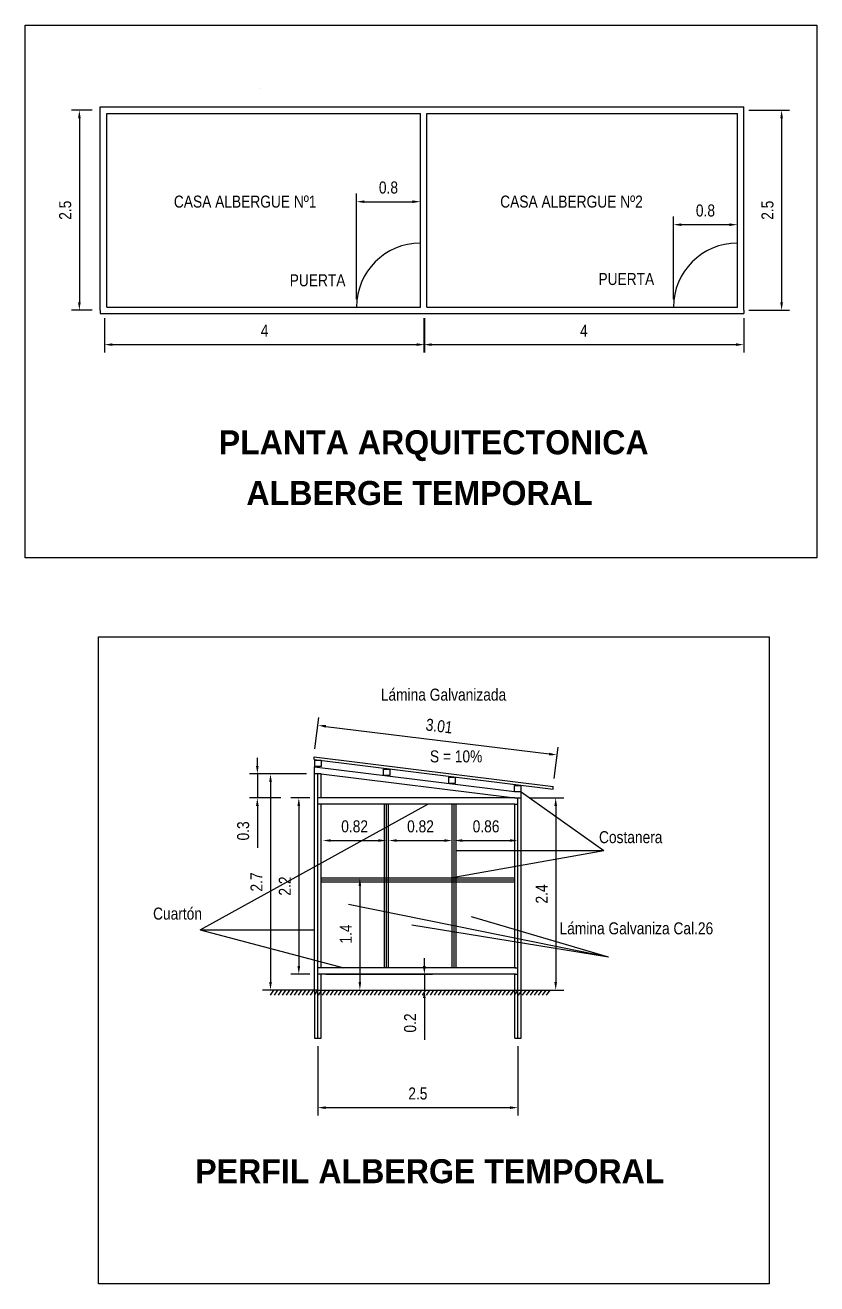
# Model space of a CAD drawing. Extents: x 104.2 to 136.4, y 194.3 to 210.3.
# Drawn here: x 115.21 to 125.1, y 194.61 to 210.33 of the extents above; entities that cross this region are included whole.
import ezdxf

# ---------------------------------------------------------------- set-up
doc = ezdxf.new("R2010")
doc.units = 0
doc.layers.get('0').update_dxf_attribs({"linetype": 'CONTINUOUS'})
doc.layers.get('DEFPOINTS').update_dxf_attribs({"linetype": 'CONTINUOUS'})
for name, color, linetype in [('COTAS', 2, 'CONTINUOUS'), ('ESTRUCTURA', 8, 'CONTINUOUS'), ('LAYER1', 9, 'CONTINUOUS'), ('MADERA', 7, 'CONTINUOUS'), ('MARCO', 1, 'CONTINUOUS'), ('PUERTAS', 3, 'CONTINUOUS'), ('TECHO', 6, 'CONTINUOUS'), ('TEXTO', 2, 'CONTINUOUS')]:
    doc.layers.add(name, color=color, linetype=linetype)
doc.styles.get("Standard").update_dxf_attribs({"font": 'ARIALN.TTF', "height": 0.15})
doc.styles.add('STYLE1', font='', dxfattribs={"height": 0.3})
doc.styles.get('STYLE1').set_extended_font_data('Britannic Bold', bold=True)
doc.dimstyles.get("Standard").update_dxf_attribs({"dimtxt": 0.18, "dimasz": 0.18, "dimexe": 0.18, "dimexo": 0.0625, "dimgap": 0.09, "dimtad": 0, "dimtih": 1, "dimtoh": 1, "dimdec": 4, "dimzin": 0, "dimtxsty": 'STANDARD', "dimcen": 0.09, "dimazin": 3, "dimtfac": 1, "dimtdec": 4, "dimtofl": 0, "dimtmove": 0, "dimatfit": 3, "dimtolj": 1, "dimtzin": 0})

# ---------------------------------------------------------------- blocks, each defined once
blk = doc.blocks.new('*D11')
at = {"color": 0, "linetype": 'BYBLOCK'}
for p, q in [((105.796, 206.667), (105.796, 206.238)), ((109.796, 206.667), (109.796, 206.238)), ((105.896, 206.338), (109.696, 206.338))]:
    blk.add_line(p, q, dxfattribs=at)
for points in [[(105.896, 206.355), (105.896, 206.322), (105.796, 206.338)], [(109.696, 206.355), (109.696, 206.322), (109.796, 206.338)]]:
    blk.add_solid(points, dxfattribs=at)
at = {"layer": 'DEFPOINTS', "color": 0, "linetype": 'BYBLOCK'}
for p in [(105.796, 206.767), (109.796, 206.767), (109.796, 206.338)]:
    blk.add_point(p, dxfattribs=at)
at = {"color": 0, "linetype": 'BYBLOCK', "insert": (107.796, 206.513), "char_height": 0.15, "attachment_point": 5}
blk.add_mtext('\\A1;4', dxfattribs=at)
blk = doc.blocks.new('*D10')
at = {"color": 0, "linetype": 'BYBLOCK'}
for p, q in [((113.844, 209.267), (114.355, 209.267)), ((114.255, 209.167), (114.255, 206.867)), ((113.844, 206.767), (114.355, 206.767))]:
    blk.add_line(p, q, dxfattribs=at)
for points in [[(114.239, 209.167), (114.272, 209.167), (114.255, 209.267)], [(114.239, 206.867), (114.272, 206.867), (114.255, 206.767)]]:
    blk.add_solid(points, dxfattribs=at)
at = {"layer": 'DEFPOINTS', "color": 0, "linetype": 'BYBLOCK'}
for p in [(113.744, 209.267), (113.744, 206.767), (114.255, 206.767)]:
    blk.add_point(p, dxfattribs=at)
at = {"color": 0, "linetype": 'BYBLOCK', "insert": (114.079, 208.017), "char_height": 0.15, "attachment_point": 5, "rotation": 90}
blk.add_mtext('\\A1;2.5', dxfattribs=at)
blk = doc.blocks.new('*D12')
at = {"color": 0, "linetype": 'BYBLOCK'}
for p, q in [((116.205, 206.667), (116.205, 206.238)), ((120.205, 206.667), (120.205, 206.238)), ((116.305, 206.338), (120.105, 206.338))]:
    blk.add_line(p, q, dxfattribs=at)
for points in [[(116.305, 206.355), (116.305, 206.322), (116.205, 206.338)], [(120.105, 206.355), (120.105, 206.322), (120.205, 206.338)]]:
    blk.add_solid(points, dxfattribs=at)
at = {"layer": 'DEFPOINTS', "color": 0, "linetype": 'BYBLOCK'}
for p in [(116.205, 206.767), (120.205, 206.767), (120.205, 206.338)]:
    blk.add_point(p, dxfattribs=at)
at = {"color": 0, "linetype": 'BYBLOCK', "insert": (118.205, 206.513), "char_height": 0.15, "attachment_point": 5}
blk.add_mtext('\\A1;4', dxfattribs=at)
blk = doc.blocks.new('*D13')
at = {"color": 0, "linetype": 'BYBLOCK'}
for p, q in [((116.053, 209.267), (115.791, 209.267)), ((115.891, 209.167), (115.891, 206.867)), ((116.053, 206.767), (115.791, 206.767))]:
    blk.add_line(p, q, dxfattribs=at)
for points in [[(115.875, 209.167), (115.908, 209.167), (115.891, 209.267)], [(115.875, 206.867), (115.908, 206.867), (115.891, 206.767)]]:
    blk.add_solid(points, dxfattribs=at)
at = {"layer": 'DEFPOINTS', "color": 0, "linetype": 'BYBLOCK'}
for p in [(116.153, 209.267), (115.891, 206.767), (116.153, 206.767)]:
    blk.add_point(p, dxfattribs=at)
at = {"color": 0, "linetype": 'BYBLOCK', "insert": (115.715, 208.017), "char_height": 0.15, "attachment_point": 5, "rotation": 90}
blk.add_mtext('\\A1;2.5', dxfattribs=at)
blk = doc.blocks.new('*D25')
at = {"color": 0, "linetype": 'BYBLOCK'}
for p, q in [((118.87, 197.576), (118.87, 196.707)), ((121.37, 197.576), (121.37, 196.707)), ((118.97, 196.807), (121.27, 196.807))]:
    blk.add_line(p, q, dxfattribs=at)
for points in [[(118.97, 196.824), (118.97, 196.79), (118.87, 196.807)], [(121.27, 196.824), (121.27, 196.79), (121.37, 196.807)]]:
    blk.add_solid(points, dxfattribs=at)
at = {"layer": 'DEFPOINTS', "color": 0, "linetype": 'BYBLOCK'}
for p in [(118.87, 197.676), (121.37, 197.676), (121.37, 196.807)]:
    blk.add_point(p, dxfattribs=at)
at = {"color": 0, "linetype": 'BYBLOCK', "insert": (120.12, 196.983), "char_height": 0.15, "attachment_point": 5}
blk.add_mtext('\\A1;2.5', dxfattribs=at)
blk = doc.blocks.new('*D26')
at = {"color": 0, "linetype": 'BYBLOCK'}
for p, q in [((118.73, 200.976), (118.179, 200.976)), ((118.279, 200.876), (118.279, 198.376)), ((118.73, 198.276), (118.179, 198.276))]:
    blk.add_line(p, q, dxfattribs=at)
for points in [[(118.263, 200.876), (118.296, 200.876), (118.279, 200.976)], [(118.263, 198.376), (118.296, 198.376), (118.279, 198.276)]]:
    blk.add_solid(points, dxfattribs=at)
at = {"layer": 'DEFPOINTS', "color": 0, "linetype": 'BYBLOCK'}
for p in [(118.83, 200.976), (118.279, 198.276), (118.83, 198.276)]:
    blk.add_point(p, dxfattribs=at)
at = {"color": 0, "linetype": 'BYBLOCK', "insert": (118.104, 199.626), "char_height": 0.15, "attachment_point": 5, "rotation": 90}
blk.add_mtext('\\A1;2.7', dxfattribs=at)
blk = doc.blocks.new('*D27')
at = {"color": 0, "linetype": 'BYBLOCK'}
for p, q in [((121.51, 200.676), (121.942, 200.676)), ((121.842, 200.576), (121.842, 198.376)), ((121.514, 198.276), (121.942, 198.276))]:
    blk.add_line(p, q, dxfattribs=at)
for points in [[(121.825, 200.576), (121.859, 200.576), (121.842, 200.676)], [(121.825, 198.376), (121.859, 198.376), (121.842, 198.276)]]:
    blk.add_solid(points, dxfattribs=at)
at = {"layer": 'DEFPOINTS', "color": 0, "linetype": 'BYBLOCK'}
for p in [(121.41, 200.676), (121.414, 198.276), (121.842, 198.276)]:
    blk.add_point(p, dxfattribs=at)
at = {"color": 0, "linetype": 'BYBLOCK', "insert": (121.667, 199.476), "char_height": 0.15, "attachment_point": 5, "rotation": 90}
blk.add_mtext('\\A1;2.4', dxfattribs=at)
blk = doc.blocks.new('*D28')
at = {"color": 0, "linetype": 'BYBLOCK'}
for p, q in [((120.201, 198.575), (120.201, 198.675)), ((118.97, 198.475), (120.301, 198.475)), ((120.201, 198.475), (120.201, 198.276)), ((118.964, 198.276), (120.301, 198.276)), ((120.201, 198.176), (120.201, 197.653))]:
    blk.add_line(p, q, dxfattribs=at)
for points in [[(120.184, 198.575), (120.218, 198.575), (120.201, 198.475)], [(120.184, 198.176), (120.218, 198.176), (120.201, 198.276)]]:
    blk.add_solid(points, dxfattribs=at)
at = {"layer": 'DEFPOINTS', "color": 0, "linetype": 'BYBLOCK'}
for p in [(118.87, 198.475), (118.864, 198.276), (120.201, 198.276)]:
    blk.add_point(p, dxfattribs=at)
at = {"color": 0, "linetype": 'BYBLOCK', "insert": (120.024, 197.864), "char_height": 0.15, "attachment_point": 5, "rotation": 90}
blk.add_mtext('\\A1;0.2', dxfattribs=at)
blk = doc.blocks.new('*D29')
at = {"color": 0, "linetype": 'BYBLOCK'}
blk.add_line((120.675, 199.548), (121.27, 199.548), dxfattribs=at)
for points in [[(120.675, 199.564), (120.675, 199.531), (120.575, 199.548)], [(121.27, 199.564), (121.27, 199.531), (121.37, 199.548)]]:
    blk.add_solid(points, dxfattribs=at)
at = {"layer": 'DEFPOINTS', "color": 0, "linetype": 'BYBLOCK'}
for p in [(120.575, 199.548), (121.37, 199.548), (121.37, 199.548)]:
    blk.add_point(p, dxfattribs=at)
at = {"color": 0, "linetype": 'BYBLOCK', "insert": (120.972, 199.724), "char_height": 0.15, "attachment_point": 5}
blk.add_mtext('\\A1;0.86', dxfattribs=at)
blk = doc.blocks.new('*D30')
at = {"color": 0, "linetype": 'BYBLOCK'}
blk.add_line((119.856, 199.548), (120.451, 199.548), dxfattribs=at)
for points in [[(119.856, 199.564), (119.856, 199.531), (119.756, 199.548)], [(120.451, 199.564), (120.451, 199.531), (120.551, 199.548)]]:
    blk.add_solid(points, dxfattribs=at)
at = {"layer": 'DEFPOINTS', "color": 0, "linetype": 'BYBLOCK'}
for p in [(119.756, 199.548), (120.551, 199.548), (120.551, 199.548)]:
    blk.add_point(p, dxfattribs=at)
at = {"color": 0, "linetype": 'BYBLOCK', "insert": (120.153, 199.724), "char_height": 0.15, "attachment_point": 5}
blk.add_mtext('\\A1;0.82', dxfattribs=at)
blk = doc.blocks.new('*D31')
at = {"color": 0, "linetype": 'BYBLOCK'}
blk.add_line((119.032, 199.548), (119.627, 199.548), dxfattribs=at)
for points in [[(119.032, 199.564), (119.032, 199.531), (118.932, 199.548)], [(119.627, 199.564), (119.627, 199.531), (119.727, 199.548)]]:
    blk.add_solid(points, dxfattribs=at)
at = {"layer": 'DEFPOINTS', "color": 0, "linetype": 'BYBLOCK'}
for p in [(118.932, 199.548), (119.727, 199.548), (119.727, 199.548)]:
    blk.add_point(p, dxfattribs=at)
at = {"color": 0, "linetype": 'BYBLOCK', "insert": (119.33, 199.724), "char_height": 0.15, "attachment_point": 5}
blk.add_mtext('\\A1;0.82', dxfattribs=at)
blk = doc.blocks.new('*D32')
at = {"color": 0, "linetype": 'BYBLOCK'}
for p, q in [((118.77, 200.676), (118.533, 200.676)), ((118.633, 200.576), (118.633, 198.575)), ((118.77, 198.475), (118.533, 198.475))]:
    blk.add_line(p, q, dxfattribs=at)
for points in [[(118.616, 200.576), (118.649, 200.576), (118.633, 200.676)], [(118.616, 198.575), (118.649, 198.575), (118.633, 198.475)]]:
    blk.add_solid(points, dxfattribs=at)
at = {"layer": 'DEFPOINTS', "color": 0, "linetype": 'BYBLOCK'}
for p in [(118.87, 200.676), (118.633, 198.475), (118.87, 198.475)]:
    blk.add_point(p, dxfattribs=at)
at = {"color": 0, "linetype": 'BYBLOCK', "insert": (118.458, 199.575), "char_height": 0.15, "attachment_point": 5, "rotation": 90}
blk.add_mtext('\\A1;2.2', dxfattribs=at)
blk = doc.blocks.new('*D33')
at = {"color": 0, "linetype": 'BYBLOCK'}
for p, q in [((118.477, 201.076), (118.477, 201.176)), ((118.77, 200.976), (118.377, 200.976)), ((118.477, 200.976), (118.477, 200.676)), ((118.77, 200.676), (118.377, 200.676)), ((118.477, 200.576), (118.477, 200.052))]:
    blk.add_line(p, q, dxfattribs=at)
for points in [[(118.46, 201.076), (118.493, 201.076), (118.477, 200.976)], [(118.46, 200.576), (118.493, 200.576), (118.477, 200.676)]]:
    blk.add_solid(points, dxfattribs=at)
at = {"layer": 'DEFPOINTS', "color": 0, "linetype": 'BYBLOCK'}
for p in [(118.87, 200.976), (118.477, 200.676), (118.87, 200.676)]:
    blk.add_point(p, dxfattribs=at)
at = {"color": 0, "linetype": 'BYBLOCK', "insert": (118.3, 200.264), "char_height": 0.15, "attachment_point": 5, "rotation": 90}
blk.add_mtext('\\A1;0.3', dxfattribs=at)
blk = doc.blocks.new('*D34')
at = {"color": 0, "linetype": 'BYBLOCK'}
for p, q in [((118.835, 201.289), (118.884, 201.682)), ((118.971, 201.57), (121.759, 201.225)), ((121.822, 200.919), (121.871, 201.312))]:
    blk.add_line(p, q, dxfattribs=at)
for points in [[(118.973, 201.587), (118.969, 201.554), (118.872, 201.583)], [(121.761, 201.241), (121.757, 201.208), (121.859, 201.212)]]:
    blk.add_solid(points, dxfattribs=at)
at = {"layer": 'DEFPOINTS', "color": 0, "linetype": 'BYBLOCK'}
for p in [(118.823, 201.19), (121.859, 201.212), (121.81, 200.82)]:
    blk.add_point(p, dxfattribs=at)
at = {"color": 0, "linetype": 'BYBLOCK', "insert": (120.387, 201.573), "char_height": 0.15, "attachment_point": 5, "rotation": 352.9333}
blk.add_mtext('\\A1;3.01', dxfattribs=at)
blk = doc.blocks.new('*D35')
at = {"color": 0, "linetype": 'BYBLOCK'}
for p, q in [((123.313, 206.907), (123.313, 207.937)), ((124.113, 206.907), (124.113, 207.937)), ((123.413, 207.837), (124.013, 207.837))]:
    blk.add_line(p, q, dxfattribs=at)
for points in [[(123.413, 207.853), (123.413, 207.82), (123.313, 207.837)], [(124.013, 207.853), (124.013, 207.82), (124.113, 207.837)]]:
    blk.add_solid(points, dxfattribs=at)
at = {"layer": 'DEFPOINTS', "color": 0, "linetype": 'BYBLOCK'}
for p in [(124.113, 207.837), (123.313, 206.807), (124.113, 206.807)]:
    blk.add_point(p, dxfattribs=at)
at = {"color": 0, "linetype": 'BYBLOCK', "insert": (123.713, 208.013), "char_height": 0.15, "attachment_point": 5}
blk.add_mtext('\\A1;0.8', dxfattribs=at)
blk = doc.blocks.new('*D36')
at = {"color": 0, "linetype": 'BYBLOCK'}
for p, q in [((119.353, 206.907), (119.353, 208.224)), ((120.153, 206.907), (120.153, 208.224)), ((119.453, 208.124), (120.053, 208.124))]:
    blk.add_line(p, q, dxfattribs=at)
for points in [[(119.453, 208.14), (119.453, 208.107), (119.353, 208.124)], [(120.053, 208.14), (120.053, 208.107), (120.153, 208.124)]]:
    blk.add_solid(points, dxfattribs=at)
at = {"layer": 'DEFPOINTS', "color": 0, "linetype": 'BYBLOCK'}
for p in [(120.153, 208.124), (119.353, 206.807), (120.153, 206.807)]:
    blk.add_point(p, dxfattribs=at)
at = {"color": 0, "linetype": 'BYBLOCK', "insert": (119.753, 208.3), "char_height": 0.15, "attachment_point": 5}
blk.add_mtext('\\A1;0.8', dxfattribs=at)
blk = doc.blocks.new('*D45')
at = {"color": 0, "linetype": 'BYBLOCK'}
for p, q in [((119.01, 199.676), (119.496, 199.676)), ((119.396, 199.576), (119.396, 198.376)), ((119.017, 198.276), (119.496, 198.276))]:
    blk.add_line(p, q, dxfattribs=at)
for points in [[(119.379, 199.576), (119.412, 199.576), (119.396, 199.676)], [(119.379, 198.376), (119.412, 198.376), (119.396, 198.276)]]:
    blk.add_solid(points, dxfattribs=at)
at = {"layer": 'DEFPOINTS', "color": 0, "linetype": 'BYBLOCK'}
for p in [(118.91, 199.676), (118.917, 198.276), (119.396, 198.276)]:
    blk.add_point(p, dxfattribs=at)
at = {"color": 0, "linetype": 'BYBLOCK', "insert": (119.22, 198.976), "char_height": 0.15, "attachment_point": 5, "rotation": 90}
blk.add_mtext('\\A1;1.4', dxfattribs=at)

msp = doc.modelspace()

# ---------------------------------------------------------------- linework, layer by layer
at = {"layer": 'ESTRUCTURA'}
for p, q in [((118.831, 201.147), (118.911, 201.147)), ((118.831, 201.067), (118.831, 201.147)), ((118.911, 201.147), (118.911, 201.067)), ((118.83, 201.066), (121.326, 200.757)), ((118.83, 200.976), (118.83, 201.066)), ((118.91, 200.976), (118.83, 200.976)), ((118.911, 201.067), (118.831, 201.067)), ((118.91, 200.976), (121.33, 200.676)), ((119.69, 201.037), (119.77, 201.037)), ((119.69, 200.957), (119.69, 201.037)), ((119.77, 200.957), (119.69, 200.957)), ((119.77, 201.037), (119.77, 200.957)), ((120.508, 200.855), (120.508, 200.935)), ((120.508, 200.935), (120.588, 200.935)), ((120.588, 200.935), (120.588, 200.855)), ((120.588, 200.855), (120.508, 200.855)), ((121.326, 200.753), (121.326, 200.833)), ((121.326, 200.833), (121.406, 200.833)), ((121.406, 200.833), (121.406, 200.753)), ((121.33, 200.676), (118.87, 200.676)), ((121.406, 200.753), (121.326, 200.753)), ((121.33, 200.676), (121.41, 200.676)), ((121.33, 200.676), (121.41, 200.676)), ((121.406, 200.753), (121.41, 200.746)), ((121.41, 200.676), (121.41, 200.746)), ((121.33, 200.596), (118.87, 200.596)), ((119.705, 198.555), (119.705, 200.596)), ((119.73, 198.555), (119.73, 200.596)), ((119.755, 198.555), (119.755, 200.596)), ((120.55, 198.555), (120.55, 200.596)), ((120.575, 198.555), (120.575, 200.596)), ((120.6, 198.555), (120.6, 200.596)), ((121.33, 200.596), (121.37, 200.596)), ((118.91, 199.676), (121.33, 199.676)), ((118.91, 199.651), (121.33, 199.651)), ((118.91, 199.626), (121.33, 199.626)), ((121.343, 198.555), (118.87, 198.555)), ((121.343, 198.475), (118.87, 198.475)), ((121.33, 198.555), (121.37, 198.555)), ((121.33, 198.475), (121.37, 198.475)), ((121.343, 198.555), (121.37, 198.555))]:
    msp.add_line(p, q, dxfattribs=at)
at = {"layer": 'LAYER1'}
for p, q in [((118.87, 197.676), (118.87, 200.976)), ((121.37, 197.676), (121.37, 200.676)), ((118.317, 198.276), (118.274, 198.212)), ((118.367, 198.276), (118.324, 198.212)), ((118.417, 198.276), (118.374, 198.212)), ((118.467, 198.276), (118.424, 198.212)), ((118.517, 198.276), (118.474, 198.212)), ((118.567, 198.276), (118.524, 198.212)), ((118.617, 198.276), (118.574, 198.212)), ((118.667, 198.276), (118.624, 198.212)), ((118.717, 198.276), (118.674, 198.212)), ((118.767, 198.276), (118.724, 198.212)), ((118.817, 198.276), (118.774, 198.212)), ((118.867, 198.276), (118.824, 198.212)), ((118.917, 198.276), (118.874, 198.212)), ((118.967, 198.276), (118.924, 198.212)), ((119.017, 198.276), (118.974, 198.212)), ((119.067, 198.276), (119.024, 198.212)), ((119.117, 198.276), (119.074, 198.212)), ((119.167, 198.276), (119.124, 198.212)), ((119.217, 198.276), (119.174, 198.212)), ((119.267, 198.276), (119.224, 198.212)), ((119.317, 198.276), (119.274, 198.212)), ((119.367, 198.276), (119.324, 198.212)), ((119.417, 198.276), (119.374, 198.212)), ((119.467, 198.276), (119.424, 198.212)), ((119.517, 198.276), (119.474, 198.212)), ((119.567, 198.276), (119.524, 198.212)), ((119.617, 198.276), (119.574, 198.212)), ((119.667, 198.276), (119.624, 198.212)), ((119.717, 198.276), (119.674, 198.212)), ((119.767, 198.276), (119.724, 198.212)), ((119.817, 198.276), (119.774, 198.212)), ((119.867, 198.276), (119.824, 198.212)), ((119.917, 198.276), (119.874, 198.212)), ((119.967, 198.276), (119.924, 198.212)), ((120.017, 198.276), (119.974, 198.212)), ((120.067, 198.276), (120.024, 198.212)), ((120.117, 198.276), (120.074, 198.212)), ((120.167, 198.276), (120.124, 198.212)), ((120.217, 198.276), (120.174, 198.212)), ((120.267, 198.276), (120.224, 198.212)), ((120.317, 198.276), (120.274, 198.212)), ((120.367, 198.276), (120.324, 198.212)), ((120.417, 198.276), (120.374, 198.212)), ((120.467, 198.276), (120.424, 198.212)), ((120.517, 198.276), (120.474, 198.212)), ((120.567, 198.276), (120.524, 198.212)), ((120.617, 198.276), (120.574, 198.212)), ((120.667, 198.276), (120.624, 198.212)), ((120.717, 198.276), (120.674, 198.212)), ((120.767, 198.276), (120.724, 198.212)), ((120.817, 198.276), (120.774, 198.212)), ((120.867, 198.276), (120.824, 198.212)), ((120.917, 198.276), (120.874, 198.212)), ((120.967, 198.276), (120.924, 198.212)), ((121.017, 198.276), (120.974, 198.212)), ((121.067, 198.276), (121.024, 198.212)), ((121.117, 198.276), (121.074, 198.212)), ((121.167, 198.276), (121.124, 198.212)), ((121.217, 198.276), (121.174, 198.212)), ((121.267, 198.276), (121.224, 198.212)), ((121.317, 198.276), (121.274, 198.212)), ((121.367, 198.276), (121.324, 198.212)), ((121.417, 198.276), (121.374, 198.212)), ((121.467, 198.276), (121.424, 198.212)), ((121.517, 198.276), (121.474, 198.212)), ((121.567, 198.276), (121.524, 198.212)), ((121.617, 198.276), (121.574, 198.212)), ((121.667, 198.276), (121.624, 198.212)), ((121.717, 198.276), (121.674, 198.212)), ((121.767, 198.276), (121.724, 198.212))]:
    msp.add_line(p, q, dxfattribs=at)
at = {"layer": 'MADERA'}
for p, q in [((116.153, 209.307), (120.153, 209.307)), ((116.153, 209.267), (116.153, 209.307)), ((116.153, 206.767), (116.153, 209.267)), ((120.153, 209.307), (124.153, 209.307)), ((124.153, 209.307), (124.193, 209.307)), ((124.193, 206.767), (124.193, 209.307)), ((116.233, 209.227), (120.153, 209.227)), ((116.233, 209.227), (120.153, 209.227)), ((116.233, 206.807), (116.233, 209.227)), ((120.153, 206.807), (120.153, 209.227)), ((120.153, 206.807), (120.153, 209.227)), ((120.233, 209.227), (124.113, 209.227)), ((120.233, 206.807), (120.233, 209.227)), ((124.113, 206.807), (124.113, 209.227)), ((116.153, 208.445), (116.153, 208.485)), ((116.153, 207.63), (116.153, 207.67)), ((116.153, 206.767), (116.153, 206.727)), ((116.233, 206.807), (120.153, 206.807)), ((120.233, 206.807), (124.113, 206.807)), ((124.193, 206.767), (124.193, 206.727)), ((116.153, 206.727), (120.153, 206.727)), ((120.153, 206.727), (124.193, 206.727)), ((118.83, 198.276), (118.83, 200.976)), ((118.91, 200.676), (118.91, 200.976)), ((118.91, 200.676), (118.91, 200.976)), ((121.41, 197.676), (121.41, 200.676)), ((118.91, 198.555), (118.91, 200.596)), ((118.91, 198.555), (118.91, 200.596)), ((121.33, 198.555), (121.33, 200.596)), ((118.91, 198.276), (118.91, 198.475)), ((118.91, 197.676), (118.91, 198.475)), ((121.33, 197.676), (121.33, 198.475)), ((118.87, 198.276), (118.317, 198.276)), ((118.83, 198.276), (118.83, 197.676)), ((118.87, 198.276), (121.37, 198.276)), ((121.324, 198.276), (121.859, 198.276)), ((118.83, 197.676), (118.91, 197.676)), ((121.33, 197.676), (121.41, 197.676))]:
    msp.add_line(p, q, dxfattribs=at)
at = {"layer": 'MARCO'}
for points in [[(115.214, 210.329), (125.104, 210.329), (125.104, 203.675), (115.214, 203.675)], [(116.13, 202.689), (124.508, 202.689), (124.508, 194.606), (116.13, 194.606)]]:
    msp.add_lwpolyline(points, close=True, dxfattribs=at)
at = {"layer": 'PUERTAS'}
for p, q in [((120.153, 206.807), (120.153, 207.607)), ((124.113, 206.807), (124.113, 207.607)), ((119.353, 206.807), (120.153, 206.807)), ((123.313, 206.807), (124.113, 206.807))]:
    msp.add_line(p, q, dxfattribs=at)
for centre in [(120.153, 206.807), (124.113, 206.807)]:
    msp.add_arc(centre, 0.8, 90, 180, dxfattribs=at)
at = {"layer": 'TECHO'}
for p, q in [((118.823, 201.19), (121.81, 200.82)), ((118.823, 201.157), (118.823, 201.19)), ((118.823, 201.157), (121.81, 200.787)), ((121.81, 200.787), (121.81, 200.82))]:
    msp.add_line(p, q, dxfattribs=at)
at = {"layer": 'TEXTO'}
for p, q in [((118.153, 209.538), (118.153, 209.538)), ((122.442, 200.017), (121.41, 200.746)), ((117.401, 199.027), (120.245, 200.596)), ((122.442, 200.017), (120.55, 199.676)), ((122.442, 200.017), (120.6, 200.017)), ((122.501, 198.685), (119.255, 199.345)), ((122.501, 198.685), (120.046, 199.086)), ((122.501, 198.685), (120.789, 199.192)), ((117.401, 199.027), (118.83, 199.027)), ((117.401, 199.027), (119.195, 198.555))]:
    msp.add_line(p, q, dxfattribs=at)

# ---------------------------------------------------------------- texts
for s, p in [('CASA ALBERGUE Nº1', (117.072, 208.05)), ('CASA ALBERGUE Nº2', (121.149, 208.05)), ('PUERTA', (122.376, 207.083)), ('PUERTA', (118.519, 207.067)), ('Lámina Galvanizada', (119.657, 201.891)), ('S = 10%', (120.271, 201.12)), ('Costanera', (122.383, 200.111)), ('Cuartón', (116.812, 199.156)), ('Lámina Galvaniza Cal.26', (121.89, 198.972))]:
    msp.add_text(s, height=0.15, dxfattribs=at).set_placement(p)
at = {"layer": 'TEXTO', "style": 'STYLE1'}
for s, p in [('PLANTA ARQUITECTONICA', (117.632, 204.968)), ('ALBERGE TEMPORAL', (117.978, 204.335)), ('PERFIL ALBERGE TEMPORAL', (117.339, 195.863))]:
    msp.add_text(s, height=0.3, dxfattribs=at).set_placement(p)

# ---------------------------------------------------------------- dimensions: what is measured, and where the dimension line sits
at = {"layer": 'COTAS'}
for base, p1, p2, picture, middle, set_off in [((124.664, 206.767), (124.153, 209.267), (124.153, 206.767), '*D10', (124.488, 208.017), (10.409, 0)), ((118.115, 200.676), (118.508, 200.976), (118.508, 200.676), '*D33', (117.938, 200.264), (-0.362, 0))]:
    dim = msp.add_linear_dim(base=base, p1=p1, p2=p2, angle=90, dimstyle='STANDARD', override={"dimtxt": 0.1, "dimasz": 0.1, "dimexe": 0.1, "dimexo": 0.1, "dimgap": 0.1, "dimtad": 1, "dimtih": 0, "dimtoh": 0, "dimdec": 2, "dimzin": 8, "dimcen": 0.1, "dimtdec": 2, "dimtofl": 1}, dxfattribs=at)
    dim.commit()
    dim.dimension.update_dxf_attribs({"geometry": picture, "text_midpoint": middle, "insert": set_off})
for base, p1, p2, picture, middle in [((120.153, 208.124), (119.353, 206.807), (120.153, 206.807), '*D36', (119.753, 208.3)), ((124.113, 207.837), (123.313, 206.807), (124.113, 206.807), '*D35', (123.713, 208.013)), ((121.37, 196.807), (118.87, 197.676), (121.37, 197.676), '*D25', (120.12, 196.983))]:
    dim = msp.add_linear_dim(base=base, p1=p1, p2=p2, dimstyle='STANDARD', override={"dimtxt": 0.1, "dimasz": 0.1, "dimexe": 0.1, "dimexo": 0.1, "dimgap": 0.1, "dimtad": 1, "dimtih": 0, "dimtoh": 0, "dimdec": 2, "dimzin": 8, "dimcen": 0.1, "dimtdec": 2, "dimtofl": 1}, dxfattribs=at)
    dim.commit()
    dim.dimension.update_dxf_attribs({"geometry": picture, "text_midpoint": middle})
for base, p1, p2, picture, middle, set_off in [((120.205, 206.338), (116.205, 206.767), (120.205, 206.767), '*D11', (118.205, 206.513), (10.409, 0)), ((124.194, 206.338), (120.194, 206.767), (124.194, 206.767), '*D12', (122.194, 206.513), (3.989, 0))]:
    dim = msp.add_linear_dim(base=base, p1=p1, p2=p2, dimstyle='STANDARD', override={"dimtxt": 0.1, "dimasz": 0.1, "dimexe": 0.1, "dimexo": 0.1, "dimgap": 0.1, "dimtad": 1, "dimtih": 0, "dimtoh": 0, "dimdec": 2, "dimzin": 8, "dimcen": 0.1, "dimtdec": 2, "dimtofl": 1}, dxfattribs=at)
    dim.commit()
    dim.dimension.update_dxf_attribs({"geometry": picture, "text_midpoint": middle, "insert": set_off})
dim = msp.add_aligned_dim(p1=(118.823, 201.19), p2=(121.81, 200.82), distance=0.396, dimstyle='STANDARD', override={"dimtxt": 0.1, "dimasz": 0.1, "dimexe": 0.1, "dimexo": 0.1, "dimgap": 0.1, "dimtad": 1, "dimtih": 0, "dimtoh": 0, "dimdec": 2, "dimzin": 8, "dimcen": 0.1, "dimtdec": 2, "dimtofl": 1}, dxfattribs=at)
dim.commit()
dim.dimension.update_dxf_attribs({"geometry": '*D34', "text_midpoint": (120.387, 201.573)})
for base, p1, p2, picture, middle in [((118.279, 198.276), (118.83, 200.976), (118.83, 198.276), '*D26', (118.104, 199.626)), ((118.633, 198.475), (118.87, 200.676), (118.87, 198.475), '*D32', (118.458, 199.575)), ((121.842, 198.276), (121.41, 200.676), (121.414, 198.276), '*D27', (121.667, 199.476)), ((119.396, 198.276), (118.91, 199.676), (118.917, 198.276), '*D45', (119.22, 198.976)), ((120.201, 198.276), (118.87, 198.475), (118.864, 198.276), '*D28', (120.024, 197.864))]:
    dim = msp.add_linear_dim(base=base, p1=p1, p2=p2, angle=90, dimstyle='STANDARD', override={"dimtxt": 0.1, "dimasz": 0.1, "dimexe": 0.1, "dimexo": 0.1, "dimgap": 0.1, "dimtad": 1, "dimtih": 0, "dimtoh": 0, "dimdec": 2, "dimzin": 8, "dimcen": 0.1, "dimtdec": 2, "dimtofl": 1}, dxfattribs=at)
    dim.commit()
    dim.dimension.update_dxf_attribs({"geometry": picture, "text_midpoint": middle})
for base, p1, p2, text, picture, middle in [((119.727, 200.143), (118.932, 200.143), (119.727, 200.143), '0.82', '*D31', (119.33, 200.32)), ((120.551, 200.143), (119.756, 200.143), (120.551, 200.143), '0.82', '*D30', (120.153, 200.32)), ((121.37, 200.143), (120.575, 200.143), (121.37, 200.143), '0.86', '*D29', (120.972, 200.32))]:
    dim = msp.add_linear_dim(base=base, p1=p1, p2=p2, text=text, dimstyle='STANDARD', override={"dimtxt": 0.1, "dimasz": 0.1, "dimexe": 0.1, "dimexo": 0.1, "dimgap": 0.1, "dimtad": 1, "dimtih": 0, "dimtoh": 0, "dimdec": 2, "dimzin": 8, "dimcen": 0.1, "dimtdec": 2, "dimtofl": 1}, dxfattribs=at)
    dim.commit()
    dim.dimension.update_dxf_attribs({"geometry": picture, "text_midpoint": middle, "insert": (0, 0.596)})
at = {"layer": 'MARCO'}
dim = msp.add_linear_dim(base=(115.891, 206.767), p1=(116.153, 209.267), p2=(116.153, 206.767), angle=90, dimstyle='STANDARD', override={"dimtxt": 0.1, "dimasz": 0.1, "dimexe": 0.1, "dimexo": 0.1, "dimgap": 0.1, "dimtad": 1, "dimtih": 0, "dimtoh": 0, "dimdec": 2, "dimzin": 8, "dimcen": 0.1, "dimtdec": 2, "dimtofl": 1}, dxfattribs=at)
dim.commit()
dim.dimension.update_dxf_attribs({"geometry": '*D13', "text_midpoint": (115.715, 208.017)})

doc.saveas('drawing.dxf')
